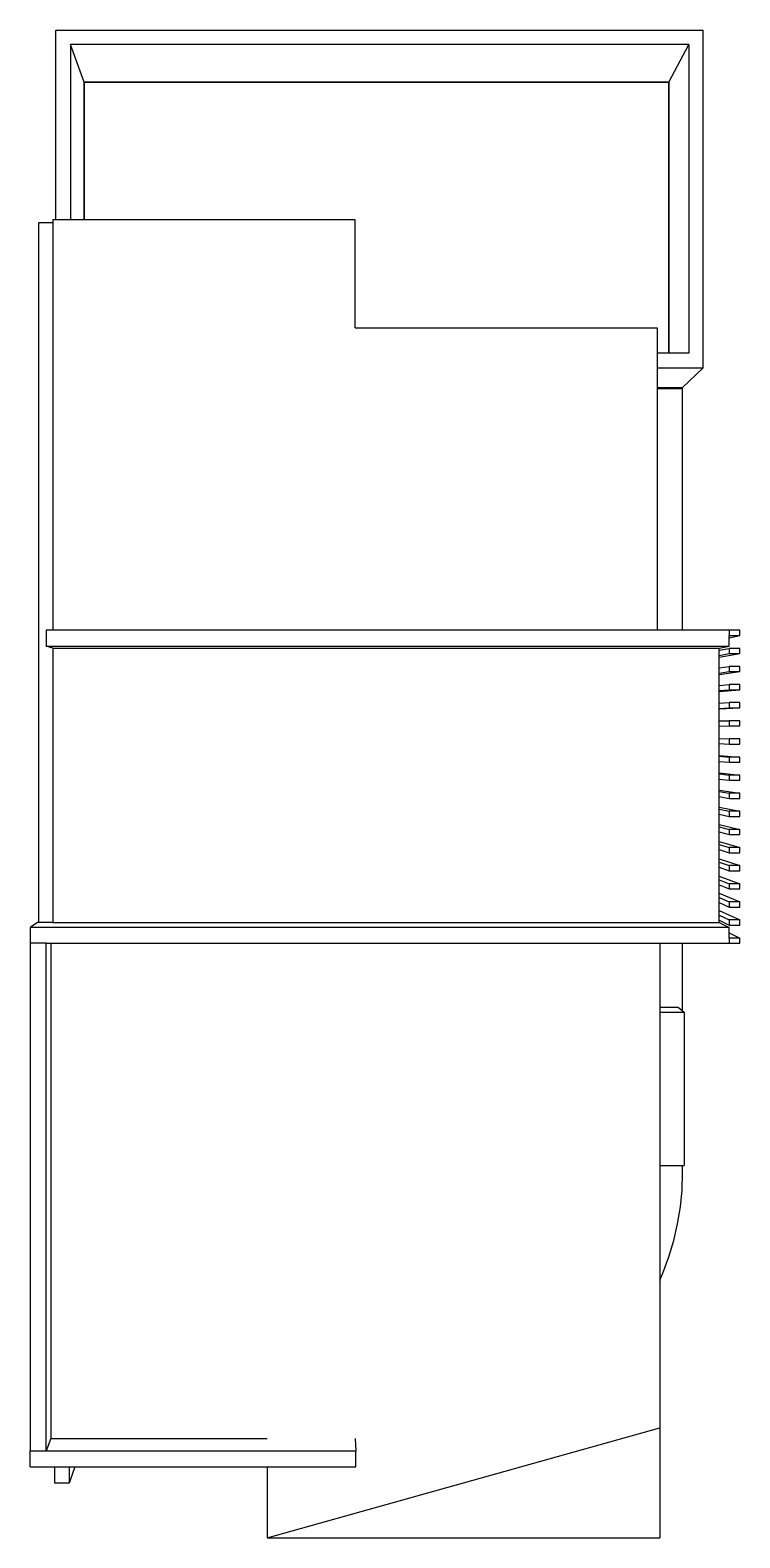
# Model space of a CAD drawing. Header units: metres. Extents: x -4.1 to 5.8, y -11.2 to 9.7.
import ezdxf

# ---------------------------------------------------------------- set-up
doc = ezdxf.new("R2010")
doc.units = ezdxf.units.M
doc.linetypes.add('DASHED', pattern=[19.05, 12.7, -6.35])

msp = doc.modelspace()

# ---------------------------------------------------------------- linework, layer by layer
for p, q in [((-3.707, 7.041), (-3.707, 9.67)), ((-3.707, 9.67), (5.257, 9.67)), ((5.257, 4.994), (5.257, 9.67)), ((-3.315, 8.952), (-3.506, 9.47)), ((-3.506, 9.47), (-3.506, 7.041)), ((5.057, 9.47), (-3.506, 9.47)), ((4.78, 8.952), (5.057, 9.47)), ((5.057, 9.47), (5.057, 5.195)), ((-3.315, 8.952), (-3.315, 7.041)), ((4.78, 8.952), (-3.315, 8.952)), ((-3.315, 7.041), (-3.315, 8.952)), ((-3.315, 8.952), (4.78, 8.952)), ((4.78, 8.952), (4.78, 5.195)), ((4.78, 5.195), (4.78, 8.952)), ((-3.944, -2.689), (-3.944, 7.006)), ((-3.944, 7.006), (-3.749, 7.006)), ((-3.749, 7.041), (-3.749, 7.006)), ((-3.707, 7.041), (-3.749, 7.041)), ((-3.749, 7.006), (-3.749, 1.359)), ((-3.506, 7.041), (-3.707, 7.041)), ((-3.315, 7.041), (-3.506, 7.041)), ((0.435, 7.041), (-3.315, 7.041)), ((0.435, 5.546), (0.435, 7.041)), ((0.435, 5.546), (4.62, 5.546)), ((4.62, 5.546), (4.62, 5.195)), ((4.78, 5.195), (4.62, 5.195)), ((4.62, 5.195), (4.62, 4.994)), ((5.057, 5.195), (4.78, 5.195)), ((4.62, 4.994), (5.257, 4.994)), ((4.62, 4.994), (4.62, 4.721)), ((4.97, 4.721), (5.257, 4.994)), ((4.62, 4.721), (4.97, 4.721)), ((4.62, 4.721), (4.62, 4.701)), ((4.62, 4.721), (4.97, 4.721)), ((4.949, 4.701), (4.62, 4.701)), ((4.62, 4.701), (4.62, 1.359)), ((4.97, 4.721), (4.949, 4.701)), ((-3.844, 1.359), (-3.844, 1.139)), ((-3.749, 1.359), (-3.844, 1.359)), ((4.62, 1.359), (-3.749, 1.359)), ((5.617, 1.359), (4.62, 1.359)), ((5.764, 1.359), (5.617, 1.359)), ((5.617, 1.359), (5.617, 1.287)), ((5.617, 1.255), (5.764, 1.287)), ((5.617, 1.287), (5.764, 1.287)), ((5.617, 1.255), (5.617, 1.287)), ((5.617, 1.139), (5.617, 1.255)), ((5.764, 1.287), (5.764, 1.359)), ((-3.749, 1.111), (-3.844, 1.139)), ((-3.844, 1.139), (5.617, 1.139)), ((-3.749, 1.111), (5.478, 1.111)), ((-3.749, 1.111), (-3.749, -2.689)), ((5.478, 1.111), (5.617, 1.139)), ((5.478, 1.081), (5.478, 1.111)), ((5.478, 1.081), (5.617, 1.108)), ((5.478, 1.011), (5.478, 1.081)), ((5.764, 1.108), (5.617, 1.108)), ((5.617, 1.108), (5.617, 1.036)), ((5.764, 1.036), (5.764, 1.108)), ((5.478, 0.985), (5.764, 1.036)), ((5.478, 1.011), (5.617, 1.036)), ((5.478, 0.985), (5.478, 1.011)), ((5.478, 0.836), (5.478, 0.985)), ((5.478, 0.836), (5.617, 0.857)), ((5.478, 0.766), (5.478, 0.836)), ((5.617, 1.036), (5.764, 1.036)), ((5.764, 0.857), (5.617, 0.857)), ((5.617, 0.857), (5.617, 0.786)), ((5.764, 0.786), (5.764, 0.857)), ((5.478, 0.747), (5.764, 0.786)), ((5.478, 0.766), (5.617, 0.786)), ((5.478, 0.747), (5.478, 0.766)), ((5.478, 0.592), (5.478, 0.747)), ((5.617, 0.786), (5.764, 0.786)), ((5.478, 0.592), (5.617, 0.607)), ((5.478, 0.522), (5.478, 0.592)), ((5.478, 0.508), (5.764, 0.535)), ((5.478, 0.522), (5.617, 0.535)), ((5.478, 0.508), (5.478, 0.522)), ((5.478, 0.347), (5.478, 0.508)), ((5.764, 0.607), (5.617, 0.607)), ((5.617, 0.607), (5.617, 0.535)), ((5.617, 0.535), (5.764, 0.535)), ((5.764, 0.535), (5.764, 0.607)), ((5.478, 0.347), (5.617, 0.356)), ((5.478, 0.277), (5.478, 0.347)), ((5.478, 0.27), (5.764, 0.284)), ((5.478, 0.277), (5.617, 0.284)), ((5.478, 0.27), (5.478, 0.277)), ((5.478, 0.102), (5.478, 0.27)), ((5.764, 0.356), (5.617, 0.356)), ((5.617, 0.356), (5.617, 0.284)), ((5.617, 0.284), (5.764, 0.284)), ((5.764, 0.284), (5.764, 0.356)), ((5.478, 0.102), (5.617, 0.105)), ((5.478, 0.032), (5.478, 0.102)), ((5.478, 0.032), (5.764, 0.033)), ((5.478, 0.032), (5.617, 0.033)), ((5.478, -0.139), (5.478, 0.032)), ((5.478, 0.032), (5.478, 0.032)), ((5.764, 0.105), (5.617, 0.105)), ((5.617, 0.105), (5.617, 0.033)), ((5.617, 0.033), (5.764, 0.033)), ((5.764, 0.033), (5.764, 0.105)), ((5.478, -0.139), (5.764, -0.146)), ((5.478, -0.142), (5.478, -0.139)), ((5.478, -0.142), (5.617, -0.146)), ((5.478, -0.212), (5.478, -0.142)), ((5.764, -0.146), (5.617, -0.146)), ((5.617, -0.146), (5.617, -0.218)), ((5.764, -0.218), (5.764, -0.146)), ((5.478, -0.212), (5.617, -0.218)), ((5.478, -0.377), (5.478, -0.212)), ((5.478, -0.377), (5.764, -0.397)), ((5.478, -0.387), (5.478, -0.377)), ((5.478, -0.457), (5.478, -0.387)), ((5.478, -0.387), (5.617, -0.397)), ((5.617, -0.218), (5.764, -0.218)), ((5.764, -0.397), (5.617, -0.397)), ((5.617, -0.397), (5.617, -0.468)), ((5.764, -0.468), (5.764, -0.397)), ((5.478, -0.457), (5.617, -0.468)), ((5.478, -0.615), (5.478, -0.457)), ((5.478, -0.615), (5.764, -0.647)), ((5.478, -0.631), (5.478, -0.615)), ((5.617, -0.468), (5.764, -0.468)), ((5.478, -0.631), (5.617, -0.647)), ((5.478, -0.702), (5.478, -0.631)), ((5.478, -0.702), (5.617, -0.719)), ((5.478, -0.854), (5.478, -0.702)), ((5.764, -0.647), (5.617, -0.647)), ((5.617, -0.647), (5.617, -0.719)), ((5.617, -0.719), (5.764, -0.719)), ((5.764, -0.719), (5.764, -0.647)), ((5.478, -0.854), (5.764, -0.898)), ((5.478, -0.876), (5.478, -0.854)), ((5.478, -0.876), (5.617, -0.898)), ((5.478, -0.946), (5.478, -0.876)), ((5.478, -0.946), (5.617, -0.97)), ((5.478, -1.092), (5.478, -0.946)), ((5.764, -0.898), (5.617, -0.898)), ((5.617, -0.898), (5.617, -0.97)), ((5.617, -0.97), (5.764, -0.97)), ((5.764, -0.97), (5.764, -0.898)), ((5.478, -1.092), (5.764, -1.149)), ((5.478, -1.121), (5.478, -1.092)), ((5.478, -1.191), (5.478, -1.121)), ((5.478, -1.121), (5.617, -1.149)), ((5.478, -1.191), (5.617, -1.221)), ((5.478, -1.331), (5.478, -1.191)), ((5.764, -1.149), (5.617, -1.149)), ((5.617, -1.149), (5.617, -1.221)), ((5.617, -1.221), (5.764, -1.221)), ((5.764, -1.221), (5.764, -1.149)), ((5.478, -1.331), (5.764, -1.4)), ((5.478, -1.365), (5.478, -1.331)), ((5.478, -1.365), (5.617, -1.4)), ((5.478, -1.435), (5.478, -1.365)), ((5.478, -1.435), (5.617, -1.472)), ((5.478, -1.569), (5.478, -1.435)), ((5.764, -1.4), (5.617, -1.4)), ((5.617, -1.4), (5.617, -1.472)), ((5.764, -1.472), (5.764, -1.4)), ((5.478, -1.569), (5.764, -1.651)), ((5.478, -1.61), (5.478, -1.569)), ((5.478, -1.61), (5.617, -1.651)), ((5.478, -1.68), (5.478, -1.61)), ((5.617, -1.472), (5.764, -1.472)), ((5.764, -1.651), (5.617, -1.651)), ((5.617, -1.651), (5.617, -1.723)), ((5.764, -1.723), (5.764, -1.651)), ((5.478, -1.68), (5.617, -1.723)), ((5.478, -1.807), (5.478, -1.68)), ((5.478, -1.807), (5.764, -1.902)), ((5.478, -1.855), (5.478, -1.807)), ((5.478, -1.855), (5.617, -1.902)), ((5.478, -1.925), (5.478, -1.855)), ((5.617, -1.723), (5.764, -1.723)), ((5.478, -1.925), (5.617, -1.973)), ((5.478, -2.046), (5.478, -1.925)), ((5.478, -2.046), (5.764, -2.152)), ((5.478, -2.099), (5.478, -2.046)), ((5.764, -1.902), (5.617, -1.902)), ((5.617, -1.902), (5.617, -1.973)), ((5.617, -1.973), (5.764, -1.973)), ((5.764, -1.973), (5.764, -1.902)), ((5.478, -2.099), (5.617, -2.152)), ((5.478, -2.169), (5.478, -2.099)), ((5.478, -2.169), (5.617, -2.224)), ((5.478, -2.284), (5.478, -2.169)), ((5.478, -2.284), (5.764, -2.403)), ((5.478, -2.344), (5.478, -2.284)), ((5.764, -2.152), (5.617, -2.152)), ((5.617, -2.152), (5.617, -2.224)), ((5.617, -2.224), (5.764, -2.224)), ((5.764, -2.224), (5.764, -2.152)), ((5.478, -2.344), (5.617, -2.403)), ((5.478, -2.414), (5.478, -2.344)), ((5.478, -2.414), (5.617, -2.475)), ((5.478, -2.523), (5.478, -2.414)), ((5.764, -2.403), (5.617, -2.403)), ((5.617, -2.403), (5.617, -2.475)), ((5.617, -2.475), (5.764, -2.475)), ((5.764, -2.475), (5.764, -2.403)), ((-3.964, -2.689), (-4.064, -2.757)), ((-3.944, -2.689), (-3.964, -2.689)), ((-3.749, -2.689), (-3.944, -2.689)), ((-3.749, -2.689), (5.478, -2.689)), ((5.478, -2.523), (5.764, -2.654)), ((5.478, -2.589), (5.478, -2.523)), ((5.478, -2.589), (5.617, -2.654)), ((5.478, -2.659), (5.478, -2.589)), ((5.478, -2.659), (5.617, -2.726)), ((5.478, -2.689), (5.478, -2.659)), ((5.478, -2.689), (5.617, -2.757)), ((5.764, -2.654), (5.617, -2.654)), ((5.617, -2.654), (5.617, -2.726)), ((5.764, -2.726), (5.764, -2.654)), ((5.617, -2.757), (-4.064, -2.757)), ((-4.064, -2.757), (-4.064, -2.977)), ((5.617, -2.726), (5.764, -2.726)), ((5.617, -2.831), (5.617, -2.757)), ((5.617, -2.831), (5.764, -2.905)), ((5.617, -2.905), (5.617, -2.831)), ((5.764, -2.905), (5.617, -2.905)), ((5.617, -2.905), (5.617, -2.977)), ((5.764, -2.977), (5.764, -2.905)), ((-3.844, -2.977), (-4.064, -2.977)), ((-4.064, -2.977), (-4.064, -10.009)), ((-3.844, -10.009), (-3.844, -2.977)), ((-3.844, -2.977), (-3.777, -2.977)), ((-3.777, -2.977), (-3.777, -9.834)), ((-3.777, -2.977), (4.654, -2.977)), ((4.654, -2.977), (5.617, -2.977)), ((4.654, -2.977), (4.654, -3.863)), ((5.617, -2.977), (5.764, -2.977)), ((4.654, -3.863), (4.908, -3.863)), ((4.654, -3.863), (4.654, -3.929)), ((4.654, -3.929), (4.993, -3.929)), ((4.654, -3.929), (4.654, -6.054)), ((4.908, -3.863), (4.993, -3.929)), ((4.993, -3.929), (4.993, -6.054)), ((4.654, -6.054), (4.993, -6.054)), ((4.654, -6.054), (4.654, -9.69)), ((-0.783, -11.212), (4.654, -9.69)), ((4.654, -9.69), (4.654, -11.212)), ((-4.064, -10.229), (-4.064, -10.009)), ((-4.064, -10.009), (-3.844, -10.009)), ((-3.777, -9.834), (-3.844, -10.009)), ((-3.844, -10.009), (0.446, -10.009)), ((-3.777, -9.834), (-0.783, -9.834)), ((0.439, -9.834), (0.446, -10.009)), ((0.446, -10.229), (0.446, -10.009)), ((-4.064, -10.229), (-3.724, -10.229)), ((-3.724, -10.457), (-3.724, -10.229)), ((-3.724, -10.229), (-3.523, -10.229)), ((-3.446, -10.229), (-3.523, -10.457)), ((-3.523, -10.229), (-3.523, -10.457)), ((-3.523, -10.229), (-3.446, -10.229)), ((-3.446, -10.229), (-0.783, -10.229)), ((-0.783, -10.229), (-0.783, -11.212)), ((-0.783, -10.229), (0.446, -10.229)), ((-3.523, -10.457), (-3.724, -10.457)), ((-0.783, -11.212), (4.654, -11.212))]:
    msp.add_line(p, q)
at = {"linetype": 'DASHED'}
for p, q in [((4.97, 1.359), (4.97, 4.721)), ((4.97, -3.911), (4.97, -2.977)), ((4.97, -6.156), (4.97, -6.054)), ((4.963, -6.393), (4.97, -6.156)), ((4.94, -6.629), (4.963, -6.393)), ((4.902, -6.863), (4.94, -6.629)), ((4.849, -7.094), (4.902, -6.863)), ((4.781, -7.321), (4.849, -7.094)), ((4.699, -7.544), (4.781, -7.321)), ((4.654, -7.644), (4.699, -7.544))]:
    msp.add_line(p, q, dxfattribs=at)

doc.saveas('drawing.dxf')
